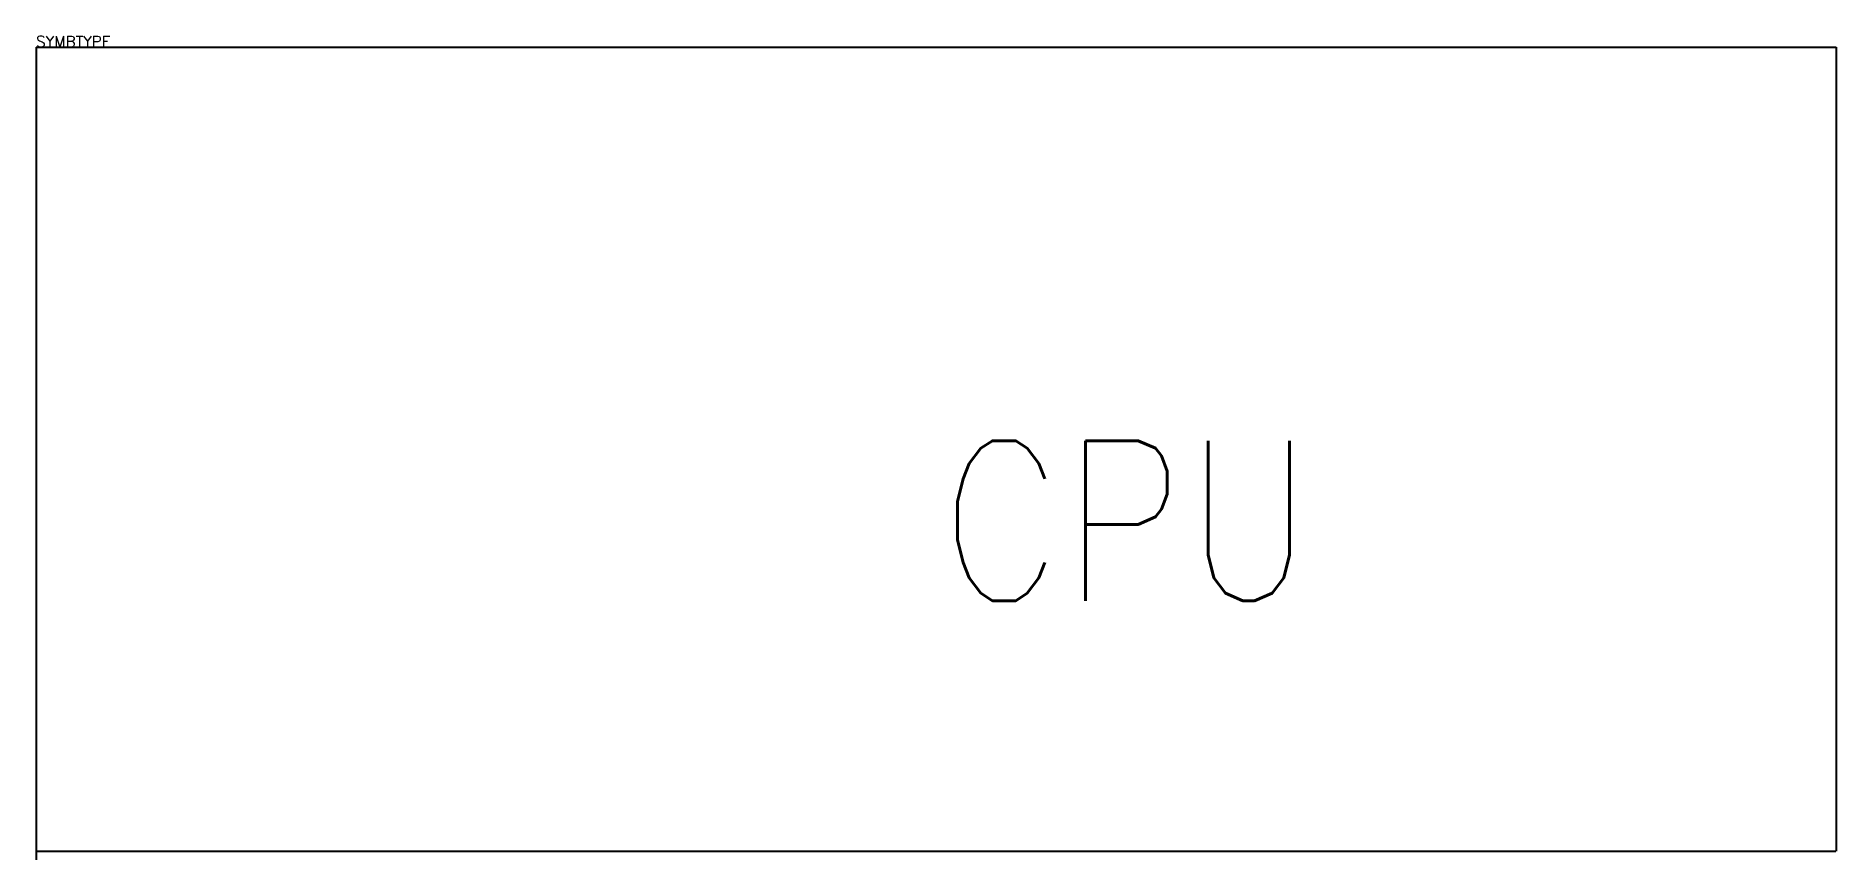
# Model space of a CAD drawing. Extents: x 99.3 to 131.7, y 108 to 199.2.
# Drawn here: x 99.27 to 131.67, y 184.34 to 199.18 of the extents above.
import ezdxf

# ---------------------------------------------------------------- set-up
doc = ezdxf.new("R2010")
doc.units = 0
doc.header["$LTSCALE"] = 6
doc.header["$MEASUREMENT"] = 0
doc.layers.get('0').update_dxf_attribs({"linetype": 'CONTINUOUS'})
doc.layers.add('1', color=7, linetype='CONTINUOUS')
doc.styles.get("Standard").update_dxf_attribs({"font": 'simplex', "width": 0.85})

msp = doc.modelspace()

# ---------------------------------------------------------------- linework, layer by layer
at = {"layer": '1'}
for p, q in [((99.272, 198.975), (99.272, 186.66)), ((99.272, 198.975), (131.672, 198.975)), ((99.272, 198.951), (99.272, 184.342)), ((131.672, 198.975), (131.672, 184.498)), ((99.272, 184.498), (131.666, 184.498)), ((99.272, 184.498), (100.579, 184.498)), ((102.379, 184.498), (109.579, 184.498)), ((111.379, 184.498), (118.579, 184.498)), ((120.379, 184.498), (127.579, 184.498))]:
    msp.add_line(p, q, dxfattribs=at)

# ---------------------------------------------------------------- texts
at = {"flags": 1}
msp.add_attdef('SYMBTYPE', (99.272, 198.975), 'GN', height=0.2, dxfattribs=at)
at = {"layer": '1', "width": 0.85}
msp.add_text('CPU', height=2.88, dxfattribs=at).set_placement((115.542, 189.01))

doc.saveas('drawing.dxf')
